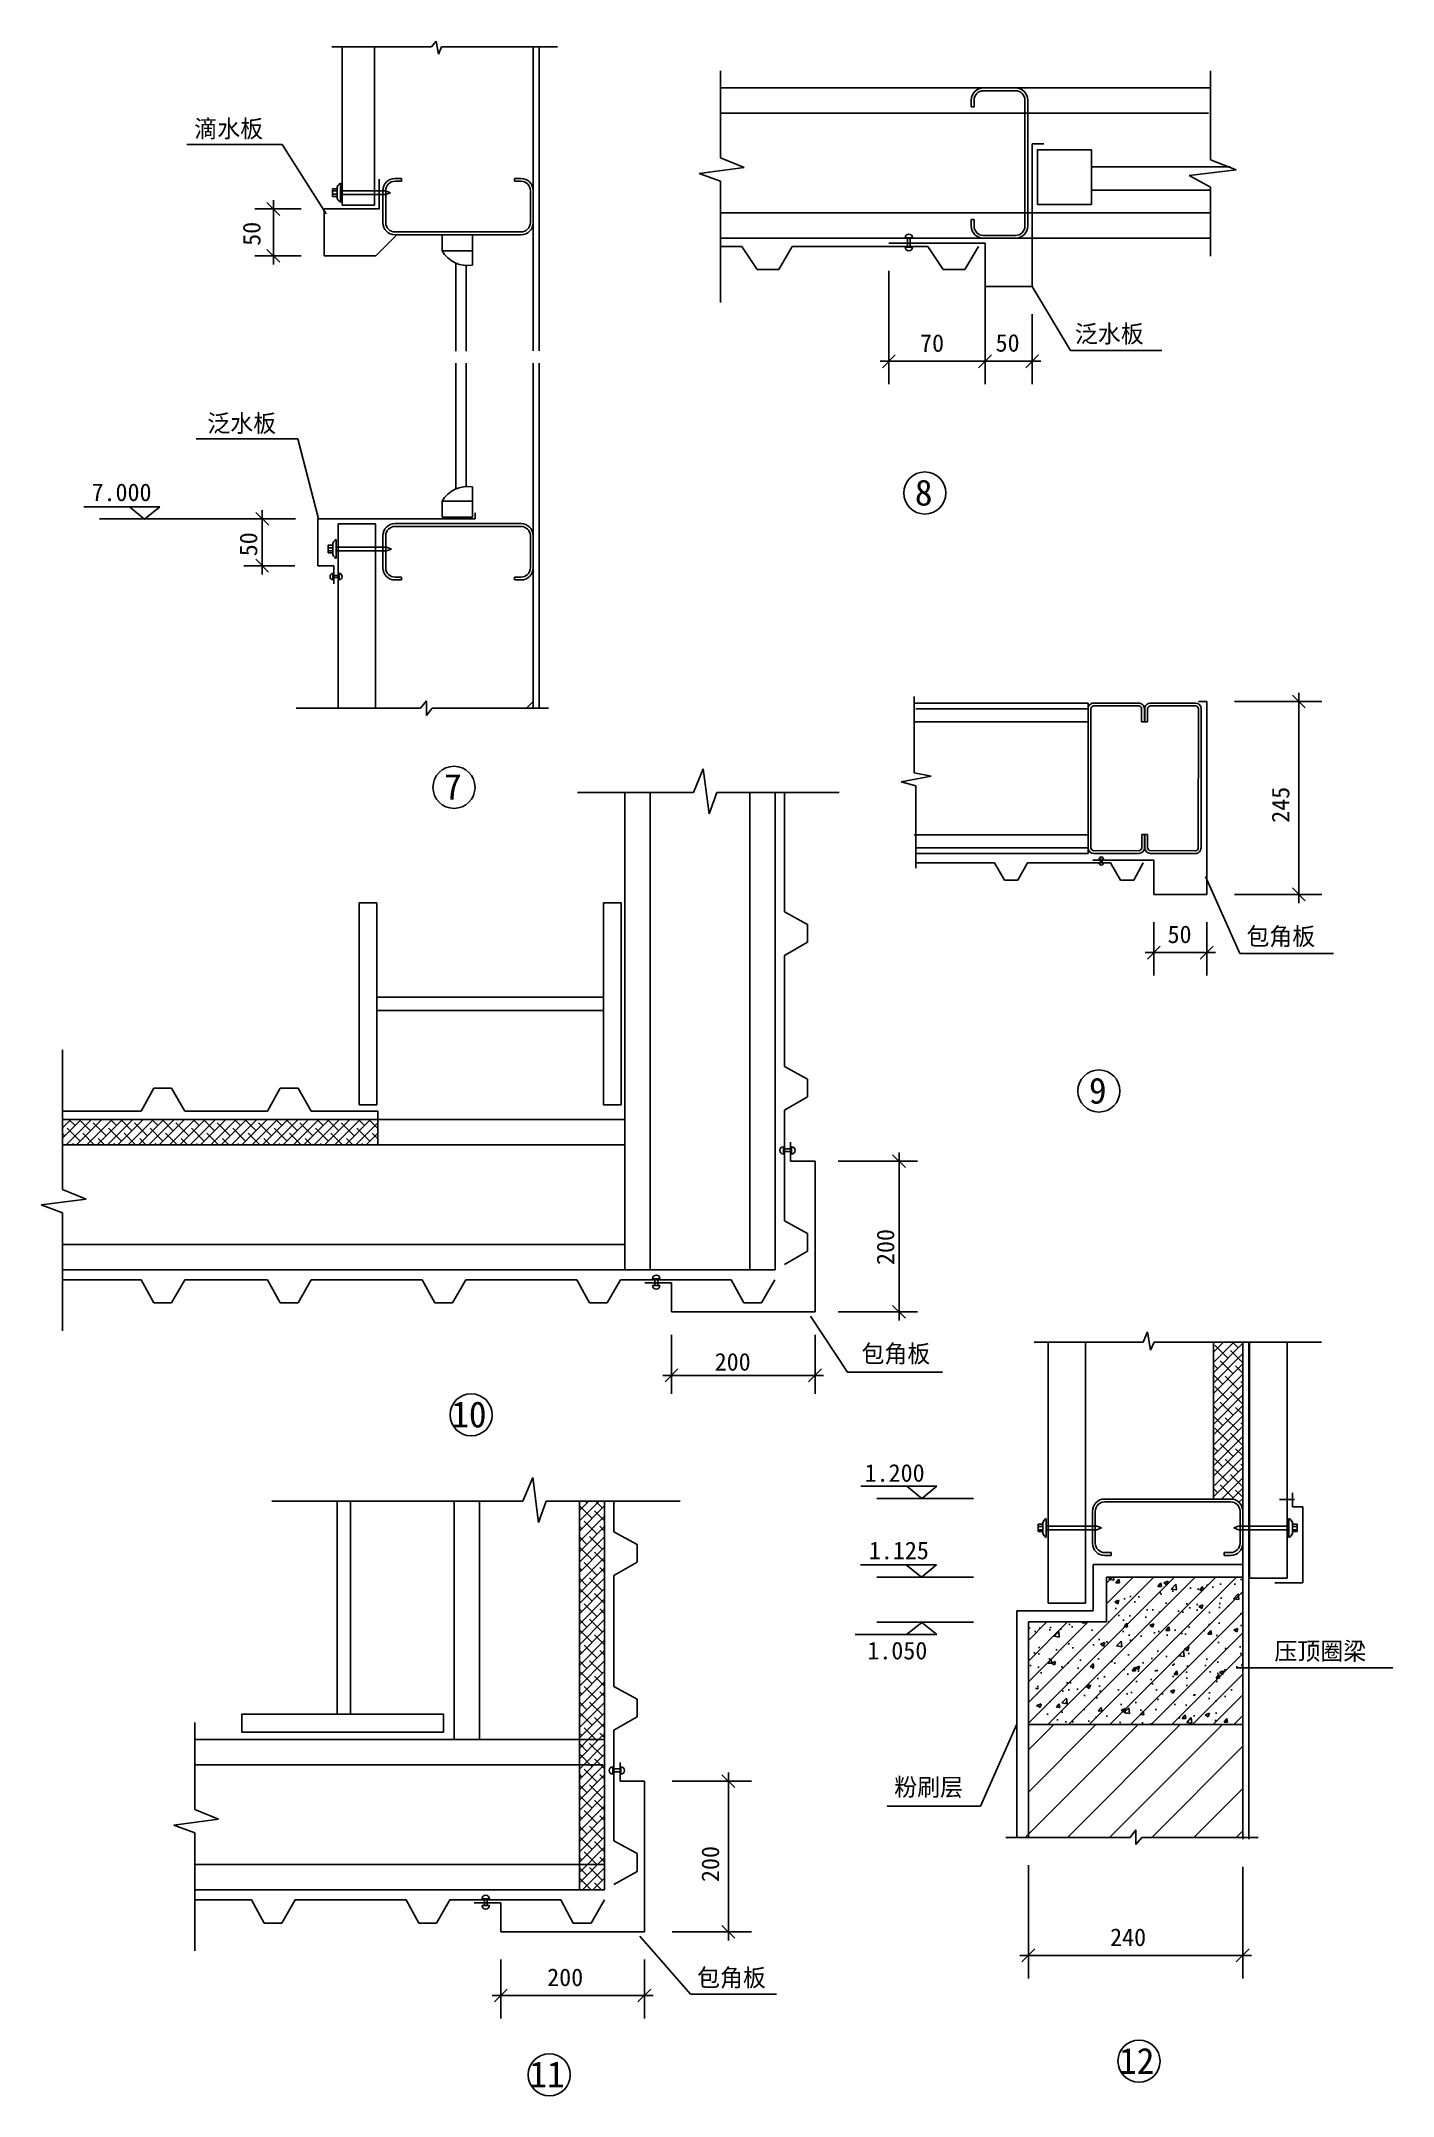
# Model space of a CAD drawing. Header units: metres. Extents: x 18009 to 47362, y 12496 to 57110.
import ezdxf

# ---------------------------------------------------------------- set-up
doc = ezdxf.new("R2010")
doc.units = ezdxf.units.M
doc.layers.add('T1', color=7, linetype='Continuous')
doc.layers.add('Z', color=7, linetype='Continuous')

# ---------------------------------------------------------------- blocks, each defined once
blk = doc.blocks.new('USER1')
blk.add_line((-1.87, 0), (1.87, 0))
at = {"color": 6}
blk.add_lwpolyline([(-1.41, -1.41), (1.39, 1.39)], dxfattribs=at)

msp = doc.modelspace()

# ---------------------------------------------------------------- hatches: boundary and pattern name
h = msp.add_hatch()
h.set_pattern_fill('DOTS', scale=2040.3)
h.paths.add_polyline_path([(44103.13, 23759.8), (44103.13, 24030.41), (40853.89, 24030.41), (40853.89, 23029.48), (39197.58, 23029.48), (39197.58, 18109.22), (39377.51, 18109.22), (39445.79, 18177.5), (39445.79, 22785.56), (41140.5, 22785.56), (41140.5, 23759.8)])
at = {"layer": 'Z'}
h = msp.add_hatch(dxfattribs=at)
h.set_pattern_fill('ANSI38', scale=50)
h.paths.add_polyline_path([(18471.81, 33695.87), (18471.81, 33146.39), (25319.02, 33146.39), (25319.02, 33695.87)])
h = msp.add_hatch(dxfattribs=at)
h.set_pattern_fill('ANSI38', scale=50)
h.paths.add_polyline_path([(43464.1, 25455.21), (43837.89, 25455.21, -0.41), (44103.13, 25189.97), (44103.13, 28862.63), (43464.1, 28862.63)])
h = msp.add_hatch(dxfattribs=at)
h.set_pattern_fill('ANSI38', scale=50)
h.paths.add_polyline_path([(30245.79, 25409.33), (29696.31, 25409.33), (29696.31, 20232.99), (30245.79, 20232.99)])
h = msp.add_hatch(dxfattribs=at)
h.set_pattern_fill('AR-CONC', scale=5)
h.paths.add_polyline_path([(44103.13, 20560.67), (44103.13, 23759.8), (41140.5, 23759.8), (41140.5, 22785.56), (39445.79, 22785.56), (39445.79, 20560.67)])
h = msp.add_hatch(dxfattribs=at)
h.set_pattern_fill('ANSI31', scale=100)
h.paths.add_polyline_path([(41140.5, 22785.56), (39445.79, 22785.56), (39445.79, 20560.67), (44103.13, 20560.67), (44103.13, 23759.8), (41140.5, 23759.8)])
h = msp.add_hatch(dxfattribs=at)
h.set_pattern_fill('ANSI38', scale=50)
h.paths.add_polyline_path([(29696.31, 17518.12), (30245.79, 17518.12), (30245.79, 20232.99), (29696.31, 20232.99)])
h.paths.add_polyline_path([(29696.31, 17518.12), (29696.31, 16968.64), (30245.79, 16968.64), (30245.79, 17518.12)])

# ---------------------------------------------------------------- linework, layer by layer
for p, q in [((26484.07, 56983.84), (26584.86, 57109.74)), ((26584.86, 57109.74), (26636.43, 56826.31)), ((24323.84, 56983.84), (26484.07, 56983.84)), ((24549.75, 53546.02), (24549.75, 56983.84)), ((25251.2, 53546.02), (25251.2, 56983.84)), ((26636.43, 56826.31), (26703.99, 56983.84)), ((26703.99, 56983.84), (29220.37, 56983.84)), ((28694.54, 56983.84), (28694.54, 50384.91)), ((28822.88, 56983.84), (28822.88, 50384.91)), ((32763.03, 56466.38), (32763.03, 54574.62)), ((43397.9, 56466.38), (43397.9, 54528.38)), ((32763.03, 56093.5), (43397.9, 56093.5)), ((38207.68, 55685.57), (38207.68, 55828.4)), ((38268.89, 55685.57), (38268.89, 55828.4)), ((38472.92, 56093.64), (39166.62, 56093.64)), ((39166.62, 56032.43), (38472.92, 56032.43)), ((39370.65, 53094.39), (39370.65, 55828.4)), ((39431.86, 53094.39), (39431.86, 55828.4)), ((32763.03, 55544.02), (43357.21, 55544.02)), ((38268.89, 55685.57), (38207.68, 55685.57)), ((39526.8, 54876.71), (39778.64, 54876.71)), ((39526.8, 54876.71), (39526.8, 51778.95)), ((21174.8, 54865.47), (23245.95, 54865.47)), ((23245.95, 54865.47), (24196.38, 53359.44)), ((32763.03, 54574.62), (33275.4, 54364.32)), ((43397.9, 54528.38), (43956.57, 54318.07)), ((24512.79, 53612.29), (24512.79, 54023.38)), ((25349.2, 54112.26), (25349.2, 53465.78)), ((25838.11, 54128.2), (25695.29, 54128.2)), ((25838.11, 54066.99), (25695.29, 54066.99)), ((25838.11, 54066.99), (25838.11, 54128.2)), ((28429.3, 54128.2), (28286.48, 54128.2)), ((28286.48, 54066.99), (28286.48, 54128.2)), ((28429.3, 54066.99), (28286.48, 54066.99)), ((33275.4, 54364.32), (32300.05, 54238.14)), ((32300.05, 54238.14), (32763.03, 54069.9)), ((32763.03, 54069.9), (32763.03, 51430.73)), ((40815.52, 54381.37), (43836.09, 54381.37)), ((43956.57, 54318.07), (42934.92, 54191.89)), ((42934.92, 54191.89), (43397.9, 53939.66)), ((24335.97, 53736.11), (24335.97, 53899.56)), ((24335.97, 53899.56), (24434.97, 53899.56)), ((24335.97, 53859.68), (24434.97, 53859.68)), ((24335.97, 53789.87), (24434.97, 53789.87)), ((24434.97, 53736.11), (24335.97, 53736.11)), ((24434.97, 53899.56), (24434.97, 53736.11)), ((24512.79, 53858.64), (25490.65, 53858.64)), ((24512.79, 53777.03), (25490.65, 53777.03)), ((24549.75, 53546.02), (25251.2, 53546.02)), ((25430.05, 53862.96), (25430.05, 53169.25)), ((25490.65, 53858.64), (25598.22, 53817.84)), ((25490.65, 53777.03), (25598.22, 53817.84)), ((25491.26, 53169.25), (25491.26, 53862.96)), ((28633.33, 53169.25), (28633.33, 53862.96)), ((28694.54, 53169.25), (28694.54, 53862.96)), ((40815.52, 53872.28), (43397.9, 53872.28)), ((43397.9, 53939.66), (43397.9, 52437.99)), ((25349.2, 53465.78), (24157.75, 53465.78)), ((24157.75, 53465.78), (24157.75, 52445.63)), ((32763.03, 53378.63), (43397.9, 53378.63)), ((38268.89, 53237.21), (38207.68, 53237.21)), ((38207.68, 53094.39), (38207.68, 53237.21)), ((38268.89, 53094.39), (38268.89, 53237.21)), ((25279.91, 52445.63), (25712.73, 52878.44)), ((28429.3, 52965.22), (25695.29, 52965.22)), ((28429.3, 52904.01), (25695.29, 52904.01)), ((32763.03, 52829.15), (38088.13, 52829.15)), ((32763.03, 52646.84), (33221.11, 52646.84)), ((33221.11, 52646.84), (33556.01, 52152.03)), ((34319.8, 52646.84), (34027.8, 52152.03)), ((34319.8, 52646.84), (37263.4, 52646.84)), ((36416.82, 52723.02), (38506.64, 52723.02)), ((36770.52, 52840.65), (36929.48, 52840.65)), ((37263.4, 52646.84), (37598.3, 52152.03)), ((38362.09, 52646.84), (38070.08, 52152.03)), ((38088.13, 52829.15), (43397.9, 52829.15)), ((39166.62, 52890.36), (38472.92, 52890.36)), ((39166.62, 52829.15), (38472.92, 52829.15)), ((38506.64, 52723.02), (38506.64, 51778.95)), ((25279.91, 52445.63), (24157.75, 52445.63)), ((27012.41, 50381.04), (27012.41, 52289.36)), ((27240.42, 50381.04), (27240.42, 52236.46)), ((27374.73, 52554.65), (27374.73, 52244.87)), ((36770.52, 52637.21), (36929.48, 52637.21)), ((33556.01, 52152.03), (34027.8, 52152.03)), ((37598.3, 52152.03), (38070.08, 52152.03)), ((38506.64, 51778.95), (39526.8, 51778.95)), ((40361.87, 50392.12), (39526.8, 51778.95)), ((27012.41, 50115.3), (27012.41, 47385.09)), ((27240.42, 50115.3), (27240.42, 47437.99)), ((28694.54, 50115.3), (28694.54, 42623.58)), ((28822.88, 50115.3), (28822.88, 42623.58)), ((42346.15, 50392.12), (40361.87, 50392.12)), ((21375.95, 48474.8), (23583.49, 48474.8)), ((23583.49, 48474.8), (24032.12, 46737.77)), ((27374.73, 47119.8), (27374.73, 47429.58)), ((18933.85, 46998.01), (20584.52, 46998.01)), ((19930.24, 46998.01), (20257.44, 46733.19)), ((20257.44, 46733.19), (20584.52, 46998.01)), ((27436.83, 46737.77), (27436.83, 46868.67)), ((22410.53, 46737.77), (19278.47, 46737.77)), ((24020.92, 46737.77), (27436.83, 46737.77)), ((24020.92, 46737.77), (24020.92, 45717.62)), ((24456.19, 46627.84), (25272.32, 46627.84)), ((24456.19, 46627.84), (24456.19, 42623.58)), ((25272.32, 46627.84), (25272.32, 42623.58)), ((28429.3, 46633.64), (25695.29, 46633.64)), ((28429.3, 46572.43), (25695.29, 46572.43)), ((24241.11, 46162.99), (24241.11, 45999.54)), ((24340.11, 46162.99), (24241.11, 46162.99)), ((24241.11, 46109.23), (24340.11, 46109.23)), ((24241.11, 46039.43), (24340.11, 46039.43)), ((24241.11, 45999.54), (24340.11, 45999.54)), ((24340.11, 45999.54), (24340.11, 46162.99)), ((24417.93, 46286.81), (24417.93, 45875.72)), ((24417.93, 46122.07), (25511.76, 46122.07)), ((24417.93, 46040.46), (25511.76, 46040.46)), ((25430.05, 45674.7), (25430.05, 46368.4)), ((25491.26, 46368.4), (25491.26, 45674.7)), ((25511.76, 46122.07), (25619.33, 46081.27)), ((25511.76, 46040.46), (25619.33, 46081.27)), ((28633.33, 46368.4), (28633.33, 45674.7)), ((28694.54, 46368.4), (28694.54, 45674.7)), ((24020.92, 45717.62), (24364.45, 45717.62)), ((24343.33, 45555.32), (24343.33, 45412.98)), ((24364.45, 45717.62), (24364.45, 45326.01)), ((24484.32, 45555.32), (24484.32, 45412.98)), ((24343.33, 45504.58), (24484.32, 45504.58)), ((24343.33, 45463.71), (24484.32, 45463.71)), ((25838.11, 45470.67), (25695.29, 45470.67)), ((25838.11, 45409.46), (25695.29, 45409.46)), ((25838.11, 45470.67), (25838.11, 45409.46)), ((28286.48, 45470.67), (28286.48, 45409.46)), ((28429.3, 45470.67), (28286.48, 45470.67)), ((28429.3, 45409.46), (28286.48, 45409.46)), ((36965.22, 42883.07), (36965.22, 41220.18)), ((23545.12, 42623.58), (26248.49, 42623.58)), ((26374.73, 42785.41), (26248.49, 42623.58)), ((26374.73, 42465.88), (26374.73, 42785.41)), ((26374.73, 42465.88), (26500.97, 42623.58)), ((26500.97, 42623.58), (29025.92, 42623.58)), ((28549.53, 42623.58), (28694.54, 42768.58)), ((40741.94, 42735.54), (36987.02, 42735.54)), ((40741.94, 42612.94), (37004.2, 42612.94)), ((40741.94, 42612.94), (40741.94, 42735.54)), ((40744.06, 39593.29), (40741.94, 42612.94)), ((40805.27, 39593.38), (40803.15, 42613.03)), ((41843.44, 42736.73), (40864.17, 42735.54)), ((40864.27, 42674.33), (41843.56, 42675.52)), ((41905.35, 42328.76), (41904.91, 42614.4)), ((41966.56, 42328.85), (41966.12, 42614.5)), ((41966.56, 42328.85), (41966.18, 42573.69)), ((41969.93, 42328.85), (41970.37, 42614.5)), ((41969.93, 42328.85), (41970.3, 42573.69)), ((41970.68, 42328.85), (41970.24, 42614.5)), ((41970.68, 42328.85), (41970.3, 42573.69)), ((41974.05, 42328.85), (41974.48, 42614.5)), ((41974.05, 42328.85), (41974.42, 42573.69)), ((42035.26, 42328.76), (42035.69, 42614.4)), ((43076.34, 42674.33), (42097.05, 42675.52)), ((42097.16, 42736.73), (43076.43, 42735.54)), ((43135.33, 39593.38), (43137.46, 42613.03)), ((43321.03, 42770.63), (43140.76, 42770.63)), ((43196.54, 39593.29), (43198.67, 42612.94)), ((43321.03, 38581.91), (43321.03, 42770.63)), ((40742.14, 42328.76), (36969.83, 42328.76)), ((41905.35, 42328.76), (41966.56, 42328.85)), ((42035.26, 42328.76), (41974.05, 42328.85)), ((32176.1, 40796.47), (32386.4, 41308.84)), ((32386.4, 41308.84), (32512.58, 40333.49)), ((37333.13, 41150.17), (36684.92, 41027.64)), ((36965.22, 41220.18), (37333.13, 41150.17)), ((29658.38, 40796.47), (32176.1, 40796.47)), ((30684.9, 30431.52), (30684.9, 40796.47)), ((31234.38, 30431.52), (31234.38, 40796.47)), ((32512.58, 40333.49), (32680.82, 40796.47)), ((32680.82, 40796.47), (35339.4, 40796.47)), ((33399.77, 30431.52), (33399.77, 40796.47)), ((33949.25, 33695.87), (33949.25, 40796.47)), ((34148.1, 40796.47), (34148.1, 38204.55)), ((36684.92, 41027.64), (37000.27, 40940.12)), ((37000.27, 40940.12), (37000.27, 39154.7)), ((40742.14, 39877.46), (36969.83, 39877.46)), ((41906.6, 39880.4), (41967.81, 39880.49)), ((41907.03, 39594.76), (41906.6, 39880.4)), ((41968.18, 39635.66), (41967.81, 39880.49)), ((41968.24, 39594.85), (41967.81, 39880.49)), ((41968.24, 39594.85), (41968.68, 39880.49)), ((41968.31, 39635.66), (41968.68, 39880.49)), ((41972.3, 39635.66), (41971.93, 39880.49)), ((41972.36, 39594.85), (41971.93, 39880.49)), ((41972.36, 39594.85), (41972.8, 39880.49)), ((41972.43, 39635.66), (41972.8, 39880.49)), ((42034.01, 39880.4), (41972.8, 39880.49)), ((42033.57, 39594.76), (42034.01, 39880.4)), ((40741.94, 39470.68), (36987.02, 39470.68)), ((38713.85, 39267.96), (36987.08, 39267.96)), ((40741.94, 39593.29), (37004.2, 39593.29)), ((38930.55, 38889.24), (38713.85, 39267.96)), ((39218.92, 38889.24), (39424.82, 39267.96)), ((41230.42, 39267.96), (39424.82, 39267.96)), ((40741.94, 39593.29), (40741.94, 39470.68)), ((40846.11, 39326.08), (42170.73, 39326.08)), ((40866.57, 39532.27), (41845.92, 39533.45)), ((41846.01, 39472.24), (40866.67, 39471.06)), ((41077.45, 39348.49), (40982.08, 39348.49)), ((41077.45, 39267.71), (40982.08, 39267.71)), ((41447.12, 38889.24), (41230.42, 39267.96)), ((41735.5, 38889.24), (41941.39, 39267.96)), ((42094.59, 39472.24), (43073.94, 39471.06)), ((43074.03, 39532.27), (42094.69, 39533.45)), ((42170.73, 39326.08), (42170.73, 38581.91)), ((39218.92, 38889.24), (38930.55, 38889.24)), ((41735.5, 38889.24), (41447.12, 38889.24)), ((44036.43, 37300.72), (43290.6, 38972.13)), ((42170.73, 38581.91), (43321.03, 38581.91)), ((34653.04, 37930.02), (34148.1, 38204.55)), ((34653.04, 37930.02), (34653.04, 37545.52)), ((34653.04, 37545.52), (34148.1, 37256.58)), ((34148.1, 37256.58), (34148.1, 34849.12)), ((46071.44, 37300.72), (44036.43, 37300.72)), ((30221.52, 36349.64), (25298.78, 36349.64)), ((25298.78, 36060.7), (25298.78, 36349.64)), ((30221.52, 36060.7), (30221.52, 36349.64)), ((25298.78, 36060.7), (30221.52, 36060.7)), ((18471.81, 35207.38), (18471.81, 32176.99)), ((34653.04, 34574.59), (34148.1, 34849.12)), ((20457.14, 34378.81), (20182.61, 33873.86)), ((20457.14, 34378.81), (20841.63, 34378.81)), ((20841.63, 34378.81), (21130.57, 33873.86)), ((23202.83, 34378.81), (22928.3, 33873.86)), ((23202.83, 34378.81), (23587.33, 34378.81)), ((23587.33, 34378.81), (23876.26, 33873.86)), ((34653.04, 34574.59), (34653.04, 34190.09)), ((34653.04, 34190.09), (34148.1, 33901.16)), ((18471.81, 33873.86), (20182.61, 33873.86)), ((18471.81, 33695.87), (30684.9, 33695.87)), ((21130.57, 33873.86), (22928.3, 33873.86)), ((23876.26, 33873.86), (25319.02, 33873.86)), ((33949.25, 33695.87), (33949.25, 30431.52)), ((34148.1, 33901.16), (34148.1, 31493.69)), ((18471.81, 33146.39), (30684.9, 33146.39)), ((34127.4, 32945.47), (34127.4, 33104.42)), ((34283, 32792.47), (34283, 33200.53)), ((34301.49, 32945.47), (34301.49, 33104.42)), ((34813.62, 32792.47), (34283, 32792.47)), ((34813.62, 29519.48), (34813.62, 32792.47)), ((18471.81, 32176.99), (18984.18, 31966.69)), ((18984.18, 31966.69), (18008.83, 31840.51)), ((18008.83, 31840.51), (18471.81, 31672.27)), ((18471.81, 31672.27), (18471.81, 29107.4)), ((34653.04, 31219.16), (34148.1, 31493.69)), ((18471.81, 30981), (30684.9, 30981)), ((34653.04, 30834.66), (34148.1, 30545.73)), ((34653.04, 31219.16), (34653.04, 30834.66)), ((18471.81, 30431.52), (30684.9, 30431.52)), ((30684.9, 30431.52), (33949.25, 30431.52)), ((18471.81, 30217.93), (20182.61, 30217.93)), ((20457.14, 29712.98), (20182.61, 30217.93)), ((20841.63, 29712.98), (21130.57, 30217.93)), ((21130.57, 30217.93), (22928.3, 30217.93)), ((23202.83, 29712.98), (22928.3, 30217.93)), ((23587.33, 29712.98), (23876.26, 30217.93)), ((23876.26, 30217.93), (26283.73, 30217.93)), ((26558.26, 29712.98), (26283.73, 30217.93)), ((26942.76, 29712.98), (27231.69, 30217.93)), ((27231.69, 30217.93), (29639.16, 30217.93)), ((29913.69, 29712.98), (29639.16, 30217.93)), ((30298.18, 29712.98), (30587.12, 30217.93)), ((30587.12, 30217.93), (32994.59, 30217.93)), ((31696.22, 30152.6), (31116.29, 30152.6)), ((31286.86, 30238.77), (31445.82, 30238.77)), ((31286.86, 30092.11), (31445.82, 30092.11)), ((31696.22, 29519.48), (31696.22, 30152.6)), ((33269.12, 29712.98), (32994.59, 30217.93)), ((33653.61, 29712.98), (33942.55, 30217.93)), ((20457.14, 29712.98), (20841.63, 29712.98)), ((23202.83, 29712.98), (23587.33, 29712.98)), ((26558.26, 29712.98), (26942.76, 29712.98)), ((29913.69, 29712.98), (30298.18, 29712.98)), ((34813.62, 29519.48), (31696.22, 29519.48)), ((33269.12, 29712.98), (33653.61, 29712.98)), ((35520.34, 28212.95), (34715.71, 29425.29)), ((41938.62, 28862.63), (42030.33, 29088.18)), ((42030.33, 29088.18), (42097.03, 28688.38)), ((39570.89, 28862.63), (41938.62, 28862.63)), ((39874.34, 28862.63), (39874.34, 23191.58)), ((40690.46, 28862.63), (40690.46, 23191.58)), ((42097.03, 28688.38), (42180.4, 28862.63)), ((42180.4, 28862.63), (45808.68, 28862.63)), ((44103.13, 28862.63), (44103.13, 18073.11)), ((44231.46, 28862.63), (44231.46, 18073.11)), ((44251.3, 28862.63), (44251.3, 23736.75)), ((45067.43, 28862.63), (45067.43, 23736.75)), ((37579.64, 28212.95), (35520.34, 28212.95)), ((28472.64, 25409.33), (28682.94, 25921.71)), ((28682.94, 25921.71), (28809.12, 24946.35)), ((35808.47, 25731.08), (37459.15, 25731.08)), ((38252.72, 25468.8), (36159.01, 25468.8)), ((36804.87, 25731.08), (37132.07, 25466.25)), ((37132.07, 25466.25), (37459.15, 25731.08)), ((43837.89, 25455.21), (41103.88, 25455.21)), ((23015.68, 25409.33), (28472.64, 25409.33)), ((24436.3, 25416.75), (24436.3, 20780.93)), ((24725.24, 20780.93), (24725.24, 25416.75)), ((26981.44, 20232.99), (26981.44, 25409.33)), ((27530.92, 20232.99), (27530.92, 25409.33)), ((28809.12, 24946.35), (28977.37, 25409.33)), ((28977.37, 25409.33), (31887.1, 25409.33)), ((29696.31, 20232.99), (29696.31, 25409.33)), ((30245.79, 20232.99), (30245.79, 25409.33)), ((30444.64, 25409.33), (30444.64, 24741.67)), ((39836.08, 25034.15), (39836.08, 24623.06)), ((40838.64, 24496.26), (40838.64, 25189.97)), ((40899.85, 25189.97), (40899.85, 24496.26)), ((43837.89, 25394), (41103.88, 25394)), ((44041.92, 25189.97), (44041.92, 24496.26)), ((44103.13, 25189.97), (44103.13, 24496.26)), ((45105.69, 25034.15), (45105.69, 24623.06)), ((30949.59, 24467.14), (30444.64, 24741.67)), ((39758.26, 24910.33), (39659.26, 24910.33)), ((39659.26, 24910.33), (39659.26, 24746.87)), ((39659.26, 24856.56), (39758.26, 24856.56)), ((39659.26, 24786.76), (39758.26, 24786.76)), ((39659.26, 24746.87), (39758.26, 24746.87)), ((39758.26, 24746.87), (39758.26, 24910.33)), ((39836.08, 24869.41), (40929.91, 24869.41)), ((39836.08, 24787.8), (40929.91, 24787.8)), ((40929.91, 24869.41), (41037.48, 24828.6)), ((40929.91, 24787.8), (41037.48, 24828.6)), ((44011.86, 24869.41), (43904.29, 24828.6)), ((44011.86, 24787.8), (43904.29, 24828.6)), ((45105.69, 24869.41), (44011.86, 24869.41)), ((45105.69, 24787.8), (44011.86, 24787.8)), ((45183.51, 24910.33), (45282.51, 24910.33)), ((45183.51, 24746.87), (45183.51, 24910.33)), ((45282.51, 24856.56), (45183.51, 24856.56)), ((45282.51, 24786.76), (45183.51, 24786.76)), ((45282.51, 24746.87), (45183.51, 24746.87)), ((45282.51, 24910.33), (45282.51, 24746.87)), ((30949.59, 24467.14), (30949.59, 24082.64)), ((41246.7, 24292.23), (41103.88, 24292.23)), ((41246.7, 24231.02), (41103.88, 24231.02)), ((41246.7, 24292.23), (41246.7, 24231.02)), ((43695.07, 24292.23), (43695.07, 24231.02)), ((43837.89, 24292.23), (43695.07, 24292.23)), ((43837.89, 24231.02), (43695.07, 24231.02)), ((30949.59, 24082.64), (30444.64, 23793.71)), ((30444.64, 23793.71), (30444.64, 21386.24)), ((35799.53, 24025.28), (37450.2, 24025.28)), ((38252.72, 23755.91), (36159.01, 23755.91)), ((36795.92, 24025.28), (37123.12, 23760.46)), ((37123.12, 23760.46), (37450.2, 24025.28)), ((40853.89, 24030.41), (44103.13, 24030.41)), ((40853.89, 23029.48), (40853.89, 24030.41)), ((41140.5, 23759.8), (44103.13, 23759.8)), ((41140.5, 23759.8), (41140.5, 22785.56)), ((45067.43, 23736.75), (44251.3, 23736.75)), ((38252.72, 22780.34), (36159.01, 22780.34)), ((37130.54, 22775.94), (36803.46, 22511.11)), ((37457.74, 22511.11), (37130.54, 22775.94)), ((39197.58, 23029.48), (39197.58, 18109.22)), ((39197.58, 23029.48), (40853.89, 23029.48)), ((39445.79, 22785.56), (39445.79, 18109.22)), ((39445.79, 22785.56), (41140.5, 22785.56)), ((39874.34, 23191.58), (40690.46, 23191.58)), ((37457.74, 22511.11), (35683.85, 22511.11)), ((43955.52, 21792.14), (47361.99, 21792.14)), ((30949.59, 21111.71), (30444.64, 21386.24)), ((30949.59, 21111.71), (30949.59, 20727.21)), ((21350.65, 20605.88), (21350.65, 18714.12)), ((24436.3, 20780.93), (24725.24, 20780.93)), ((30949.59, 20727.21), (30444.64, 20438.28)), ((39377.51, 18109.22), (41828.96, 20560.67)), ((39445.79, 20009.75), (39996.72, 20560.67)), ((39445.79, 19093.62), (40912.84, 20560.67)), ((39445.79, 20560.67), (44103.13, 20560.67)), ((40293.63, 18109.22), (42745.08, 20560.67)), ((41209.76, 18109.22), (43661.21, 20560.67)), ((21350.65, 20232.99), (30245.79, 20232.99)), ((30245.79, 20232.99), (30245.79, 16968.64)), ((30444.64, 20438.28), (30444.64, 18030.81)), ((42125.88, 18109.22), (44103.13, 20086.47)), ((21350.65, 19683.51), (30205.1, 19683.51)), ((30423.94, 19482.59), (30423.94, 19641.55)), ((30579.54, 19329.59), (30579.54, 19737.65)), ((30598.04, 19482.59), (30598.04, 19641.55)), ((31110.17, 19329.59), (30579.54, 19329.59)), ((31110.17, 16056.61), (31110.17, 19329.59)), ((36380.5, 18789.41), (38405.64, 18789.41)), ((43042, 18109.22), (44103.13, 19170.35)), ((21863.02, 18503.81), (20887.67, 18377.63)), ((20887.67, 18377.63), (21350.65, 18209.39)), ((21350.65, 18714.12), (21863.02, 18503.81)), ((21350.65, 18209.39), (21350.65, 15644.52)), ((30949.59, 17756.28), (30444.64, 18030.81)), ((38953.71, 18109.22), (41657.08, 18109.22)), ((41783.32, 18271.05), (41657.08, 18109.22)), ((41783.32, 17951.53), (41783.32, 18271.05)), ((41783.32, 17951.53), (41909.56, 18109.22)), ((41909.56, 18109.22), (44434.51, 18109.22)), ((43958.12, 18109.22), (44103.13, 18254.23)), ((21350.65, 17518.12), (30245.79, 17518.12)), ((30949.59, 17756.28), (30949.59, 17371.78)), ((21350.65, 16968.64), (30245.79, 16968.64)), ((30949.59, 17371.78), (30444.64, 17082.85)), ((21350.65, 16755.05), (22580.27, 16755.05)), ((22854.8, 16250.1), (22580.27, 16755.05)), ((23239.3, 16250.1), (23528.23, 16755.05)), ((23528.23, 16755.05), (25935.7, 16755.05)), ((26210.23, 16250.1), (25935.7, 16755.05)), ((26594.73, 16250.1), (26883.66, 16755.05)), ((26883.66, 16755.05), (29291.13, 16755.05)), ((27992.77, 16689.72), (27412.83, 16689.72)), ((27583.4, 16775.89), (27742.36, 16775.89)), ((27583.4, 16629.24), (27742.36, 16629.24)), ((27992.77, 16056.61), (27992.77, 16689.72)), ((29565.66, 16250.1), (29291.13, 16755.05)), ((29950.16, 16250.1), (30239.09, 16755.05)), ((22854.8, 16250.1), (23239.3, 16250.1)), ((26210.23, 16250.1), (26594.73, 16250.1)), ((29565.66, 16250.1), (29950.16, 16250.1)), ((31110.17, 16056.61), (27992.77, 16056.61)), ((32107.75, 14702.91), (31012.26, 15962.41)), ((33979.14, 14702.91), (32107.75, 14702.91))]:
    msp.add_line(p, q)
for points in [[(39644.37, 53562.09), (40815.52, 53562.09), (40815.52, 54750.72), (39644.37, 54750.72)], [(26716.01, 52904.01), (26716.01, 52554.65), (27374.73, 52554.65), (27374.73, 52904.01)], [(36822.41, 52840.65), (36882.01, 52840.65), (36882.01, 52637.21), (36822.41, 52637.21)], [(26716.01, 46770.44), (26716.01, 47119.8), (27374.73, 47119.8), (27374.73, 46770.44)], [(41046.32, 39348.49), (41010.56, 39348.49), (41010.56, 39267.71), (41046.32, 39267.71)], [(24913.89, 34014.05), (24913.89, 38396.3), (25298.78, 38396.3), (25298.78, 34014.05)], [(30606.41, 34014.05), (30606.41, 38396.3), (30221.52, 38396.3), (30221.52, 34014.05)], [(34127.4, 32997.35), (34127.4, 33056.96), (34301.49, 33056.96), (34301.49, 32997.35)], [(31338.74, 30238.77), (31398.35, 30238.77), (31398.35, 30092.11), (31338.74, 30092.11)], [(22365.57, 20396.04), (26747.82, 20396.04), (26747.82, 20780.93), (22365.57, 20780.93)], [(30423.94, 19534.47), (30423.94, 19594.08), (30598.04, 19594.08), (30598.04, 19534.47)], [(27635.28, 16775.89), (27694.89, 16775.89), (27694.89, 16629.24), (27635.28, 16629.24)]]:
    msp.add_lwpolyline(points, close=True)
for centre in [(37197.51, 47298.56), (26975.29, 40907.14), (40977.8, 34313.62), (27346.82, 27283.32), (29043.29, 12953.24), (41849.06, 13251.35)]:
    msp.add_circle(centre, 457.02)
for centre, radius, start, end in [((38472.92, 55828.4), 265.24, 90, 180), ((38472.92, 55828.4), 204.03, 90, 180), ((39166.62, 55828.4), 265.24, 0, 90), ((39166.62, 55828.4), 204.03, 0, 90), ((24570.89, 53900.5), 135.92, 115.31, 180.4), ((25695.29, 53862.96), 265.24, 90, 180), ((25695.29, 53862.96), 204.03, 90, 180), ((28429.3, 53862.96), 265.24, 0, 90), ((28429.3, 53862.96), 204.03, 0, 90), ((24570.89, 53735.17), 135.92, 179.6, 244.69), ((25695.29, 53169.25), 265.24, 180, 270), ((25695.29, 53169.25), 204.03, 180, 270), ((28429.3, 53169.25), 204.03, 270, 0), ((28429.3, 53169.25), 265.24, 270, 0), ((38472.92, 53094.39), 265.24, 180, 270), ((38472.92, 53094.39), 204.03, 180, 270), ((39166.62, 53094.39), 265.24, 270, 0), ((39166.62, 53094.39), 204.03, 270, 0), ((36850, 52840.65), 79.48, 0, 180), ((27267.97, 52873.11), 637.24, 209.98, 279.64), ((36850, 52637.21), 79.48, 180, 0), ((27267.97, 46801.35), 637.24, 80.36, 150.02), ((25695.29, 46368.4), 265.24, 90, 180), ((25695.29, 46368.4), 204.03, 90, 180), ((28429.3, 46368.4), 265.24, 0, 90), ((28429.3, 46368.4), 204.03, 0, 90), ((24476.03, 46163.93), 135.92, 115.31, 180.4), ((24476.03, 45998.6), 135.92, 179.6, 244.69), ((24354.74, 45484.15), 72.08, 99.11, 260.89), ((24472.91, 45484.15), 72.08, 279.11, 80.89), ((25695.29, 45674.7), 265.24, 180, 270), ((25695.29, 45674.7), 204.03, 180, 270), ((28429.3, 45674.7), 265.24, 270, 0), ((28429.3, 45674.7), 204.03, 270, 0), ((40864.36, 42613.12), 122.42, 90.09, 180.09), ((40864.36, 42613.12), 61.21, 90.09, 180.09), ((41843.7, 42614.31), 122.42, 0.09, 90.12), ((41843.7, 42614.31), 61.21, 0.09, 90.13), ((42096.9, 42614.31), 122.42, 89.88, 179.91), ((42096.9, 42614.31), 61.21, 89.87, 179.91), ((43076.25, 42613.12), 61.21, 359.91, 89.91), ((43076.25, 42613.12), 122.42, 359.91, 89.91), ((40866.48, 39593.48), 122.42, 180.09, 270.09), ((40866.48, 39593.48), 61.21, 180.09, 270.09), ((41029.76, 39348.49), 47.69, 0, 180), ((41029.76, 39267.71), 47.69, 180, 0), ((41845.83, 39594.66), 61.21, 270.09, 0.09), ((41845.83, 39594.66), 122.42, 270.09, 0.09), ((42094.78, 39594.66), 122.42, 179.91, 269.91), ((42094.78, 39594.66), 61.21, 179.91, 269.91), ((43074.13, 39593.48), 122.42, 269.91, 359.91), ((43074.13, 39593.48), 61.21, 269.91, 359.91), ((34127.4, 33024.94), 79.48, 90, 270), ((34301.49, 33024.94), 79.48, 270, 90), ((31366.34, 30238.77), 79.48, 0, 180), ((31366.34, 30092.11), 79.48, 180, 0), ((41103.88, 25189.97), 265.24, 90, 180), ((43837.89, 25189.97), 265.24, 0, 90), ((39894.18, 24911.27), 135.92, 115.31, 180.4), ((41103.88, 25189.97), 204.03, 90, 180), ((43837.89, 25189.97), 204.03, 0, 90), ((45047.59, 24911.27), 135.92, 359.6, 64.69), ((39894.18, 24745.93), 135.92, 179.6, 244.69), ((45047.59, 24745.93), 135.92, 295.31, 0.4), ((41103.88, 24496.26), 265.24, 180, 270), ((41103.88, 24496.26), 204.03, 180, 270), ((43837.89, 24496.26), 265.24, 270, 0), ((43837.89, 24496.26), 204.03, 270, 0), ((30423.94, 19562.07), 79.48, 90, 270), ((30598.04, 19562.07), 79.48, 270, 90), ((27662.88, 16775.89), 79.48, 0, 180), ((27662.88, 16629.24), 79.48, 180, 0)]:
    msp.add_arc(centre, radius, start, end)
at = {"layer": 'T1'}
for p, q in [((23657.75, 53465.78), (22652.18, 53465.78)), ((23052.18, 53365.78), (23052.18, 52545.63)), ((23657.75, 52445.63), (22652.18, 52445.63)), ((36416.82, 52123.02), (36416.82, 49659.55)), ((38506.64, 52123.02), (38506.64, 49659.55)), ((38506.64, 51178.95), (38506.64, 49659.55)), ((39526.8, 51178.95), (39526.8, 49659.55)), ((36418.22, 50159.55), (38505.24, 50159.55)), ((38505.24, 50159.55), (38503.84, 50159.55)), ((38506.64, 50159.55), (39526.8, 50159.55)), ((39528.2, 50159.55), (39529.6, 50159.55)), ((23532.12, 46737.77), (22410.53, 46737.77)), ((22810.53, 46637.77), (22810.53, 45817.62)), ((23520.92, 45717.62), (22410.53, 45717.62)), ((43921.03, 42770.63), (45820.13, 42770.63)), ((45320.13, 38583.31), (45320.13, 42769.23)), ((43921.03, 38581.91), (45820.13, 38581.91)), ((42170.73, 37981.91), (42170.73, 36818.59)), ((43321.03, 37981.91), (43321.03, 36818.59)), ((42172.13, 37318.59), (43319.63, 37318.59)), ((35313.62, 32792.47), (37037.78, 32792.47)), ((36637.78, 32692.47), (36637.78, 29619.48)), ((35313.62, 29519.48), (37037.78, 29519.48)), ((31696.22, 29019.48), (31696.22, 27740.18)), ((34813.62, 29019.48), (34813.62, 27740.18)), ((31796.22, 28140.18), (34713.62, 28140.18)), ((31710.17, 19329.59), (33434.32, 19329.59)), ((32934.32, 19329.59), (32934.32, 16058.01)), ((31710.17, 16056.61), (33434.32, 16056.61)), ((27992.77, 15456.61), (27992.77, 14177.3)), ((31110.17, 15456.61), (31110.17, 14177.3)), ((27994.17, 14677.3), (31108.77, 14677.3))]:
    msp.add_line(p, q, dxfattribs=at)
at = {"layer": 'Z'}
for p, q in [((25319.02, 33873.86), (25319.02, 33146.39)), ((43464.1, 25455.21), (43464.1, 28862.63)), ((45224.6, 25448.61), (44896.72, 25448.61)), ((45180.34, 25588.42), (45180.34, 25285.54)), ((45180.34, 25285.54), (45407.65, 25285.54)), ((45407.65, 25285.54), (45407.65, 23634.87)), ((45407.65, 23634.87), (44801.51, 23634.87)), ((38405.64, 18789.41), (39197.58, 20569.35)), ((29696.31, 20232.99), (29696.31, 16968.64)), ((39445.79, 17509.22), (39445.79, 15047.27)), ((44103.13, 17473.11), (44103.13, 15047.27)), ((39447.19, 15547.27), (44101.73, 15547.27))]:
    msp.add_line(p, q, dxfattribs=at)

# ---------------------------------------------------------------- block references
at = {"layer": 'T1', "xscale": 100, "yscale": 100, "zscale": 100}
for p, rotation in [((23052.18, 53465.78), 90), ((23052.18, 52445.63), 270), ((22810.53, 46737.77), 90), ((22810.53, 45717.62), 270), ((45320.13, 42770.63), 270), ((45320.13, 38581.91), 270), ((36637.78, 32792.47), 90), ((36637.78, 29519.48), 270), ((31696.22, 28140.18), 180), ((32934.32, 19329.59), 270), ((32934.32, 16057.03), 270)]:
    msp.add_blockref('USER1', p, dxfattribs=dict(at, rotation=rotation))
for p in [(36416.82, 50159.55), (38506.64, 50159.55), (39528.9, 50159.55), (42170.73, 37318.59), (43321.03, 37318.59), (34813.62, 28140.18), (39445.79, 15547.27), (44101.73, 15547.27), (27992.77, 14677.3), (31108.77, 14677.3)]:
    msp.add_blockref('USER1', p, dxfattribs=at)

# ---------------------------------------------------------------- texts
for s, height, p in [('滴水板', 383, (21336.6, 55016.03)), ('泛水板', 383, (40456.85, 50563.18)), ('70', 383, (37094.68, 50362.44)), ('50', 383, (38734.92, 50366.78)), ('泛水板', 383, (21618.16, 48620.93)), ('8', 565, (36980.68, 47025.22)), ('7', 565, (26758.46, 40636.86)), (' 包角板', 383, (43919.94, 37480.86)), ('50', 383, (42468.7, 37525.81)), ('9', 565, (40760.96, 34040.28)), ('200', 383, (32635.04, 28243.42)), (' 包角板', 383, (35561.51, 28418.96)), ('10', 565, (26913.14, 27009.99)), ('1.200', 383, (35891.08, 25830.96)), ('1.125', 383, (35983.31, 24146.96)), ('1.050', 383, (35949.52, 21973.93)), ('压顶圈梁', 383, (44790.57, 21962.38)), ('粉刷层', 383, (36533.55, 19009.26)), ('240', 383, (41220.99, 15750.16)), ('200', 383, (28998, 14880.19)), (' 包角板', 383, (31990.79, 14871.65)), ('12', 565, (41415.38, 12974.96)), ('11', 565, (28609.61, 12683.16))]:
    msp.add_text(s, height=height).set_placement(p)
for s, p in [('50', (22771.92, 52664.84)), ('50', (22702.44, 45924.16)), ('245', (45112.91, 40137.25)), ('200', (36534.54, 30536.09)), ('200', (32731.43, 17139.63))]:
    msp.add_text(s, height=383, rotation=90).set_placement(p)
at = {"layer": 'Z'}
msp.add_text('7.000', height=383, dxfattribs=at).set_placement((19104.04, 47122.32))

doc.saveas('drawing.dxf')
